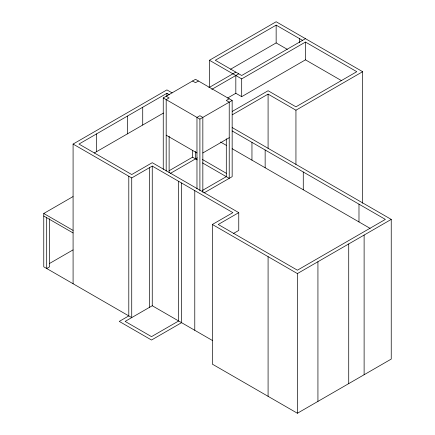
<?xml version="1.0" encoding="UTF-8"?>
<svg xmlns="http://www.w3.org/2000/svg" width="435" height="435" viewBox="0 0 435 435"><rect width="100%" height="100%" fill="white"/><g stroke="black" fill="none" stroke-linecap="round" stroke-linejoin="round"><path stroke-width="0.65" d="M209.436 87.386L209.436 60.264L276.149 21.75L362.649 71.693L362.649 203.227M302.537 40.373L276.149 25.138L215.303 60.264L241.691 75.5L305.468 38.677M73.085 283.74L73.085 144.067L166.915 89.893L172.113 92.894M169.226 94.612L166.915 93.28L78.947 144.067L131.729 174.538L152.255 162.69L238.761 212.633L238.761 230.409L233.481 233.454M163.25 169.4L163.25 97.935L195.505 79.311L232.159 100.474L232.159 176.659L204.01 192.912M198.442 81.002L195.505 82.694L192.575 81.002M230.512 69.257L276.149 42.913L287.29 49.345M94.194 153.038L163.462 113.051M208.849 87.691L235.824 72.118M211.78 89.382L238.761 73.809M209.436 60.264L241.691 78.887L305.468 42.064L356.787 71.693L295.941 106.82L268.085 90.741L232.306 111.393M227.619 98.016L235.824 93.28L241.691 96.662L305.468 59.84L341.622 80.714M229.229 98.778L226.298 100.474L229.229 102.165L229.229 178.35L202.476 162.907M163.25 97.935L199.904 119.092L232.159 100.474M73.085 144.067L131.729 177.926L131.729 317.599L43.761 266.807L43.761 213.482L73.02 196.587M232.306 114.78L268.085 94.123L295.941 110.207L362.649 71.693M131.729 177.926L152.255 166.078L232.894 212.633L212.367 224.482L212.367 364.155L297.404 413.25L391.239 359.076L391.239 219.403L232.159 127.558M169.117 170.732L192.575 157.187L197.251 159.884M202.84 152.957L229.229 137.716M170.292 173.44L197.267 157.867M49.617 263.425L73.02 249.913M202.253 190.541L226.298 176.659L226.298 138.732M238.761 212.633L218.234 224.482L297.404 270.195L385.377 219.403L232.143 130.935M212.367 340.453L152.255 305.745L125.133 321.405L151.521 336.641L178.649 320.981L178.649 181.313M212.367 224.482L297.404 273.577L391.239 219.403M166.186 96.238L169.117 97.935L166.186 99.626L166.186 171.069M220.523 142.006L226.325 145.355M232.143 148.71L370.125 228.375M166.186 135.176L196.973 152.957M202.509 159.536L226.325 173.288M43.761 213.482L73.085 230.409M43.761 216.021L73.085 232.948M364.117 235.063L364.117 374.736M358.984 204.167L358.984 221.942M348.723 243.953L348.723 383.621M317.931 261.729L317.931 401.402M305.468 42.064L305.468 59.84M303.271 171.999L303.271 189.78M299.606 38.677L299.606 42.63M297.404 273.577L297.404 413.25M295.941 110.207L295.941 164.446M276.149 25.138L276.149 42.913M268.085 94.123L268.085 148.368M268.085 256.65L268.085 396.323M265.149 149.993L265.149 167.769M251.957 142.375L251.957 160.151M241.691 78.887L241.691 96.662M235.824 75.5L235.824 93.28M202.84 192.232L202.84 117.401L199.904 115.71L196.973 117.401L196.973 188.844M199.904 119.092L199.904 190.557M195.505 151.429L195.505 158.878M194.777 190.622L194.777 330.296M192.575 150.418L192.575 157.187M181.58 183.004L181.58 322.678L151.521 340.029L119.266 321.405L128.798 315.902L128.798 176.235M169.117 136.193L169.117 172.76M166.915 93.28L166.915 95.912M152.255 166.078L152.255 305.745M149.325 167.769L149.325 307.442M142.724 107.244L142.724 125.019M127.33 116.134L127.33 133.909M96.543 133.909L96.543 151.684M49.623 218.729L49.623 266.807L46.692 268.504L46.692 217.712"/></g></svg>
